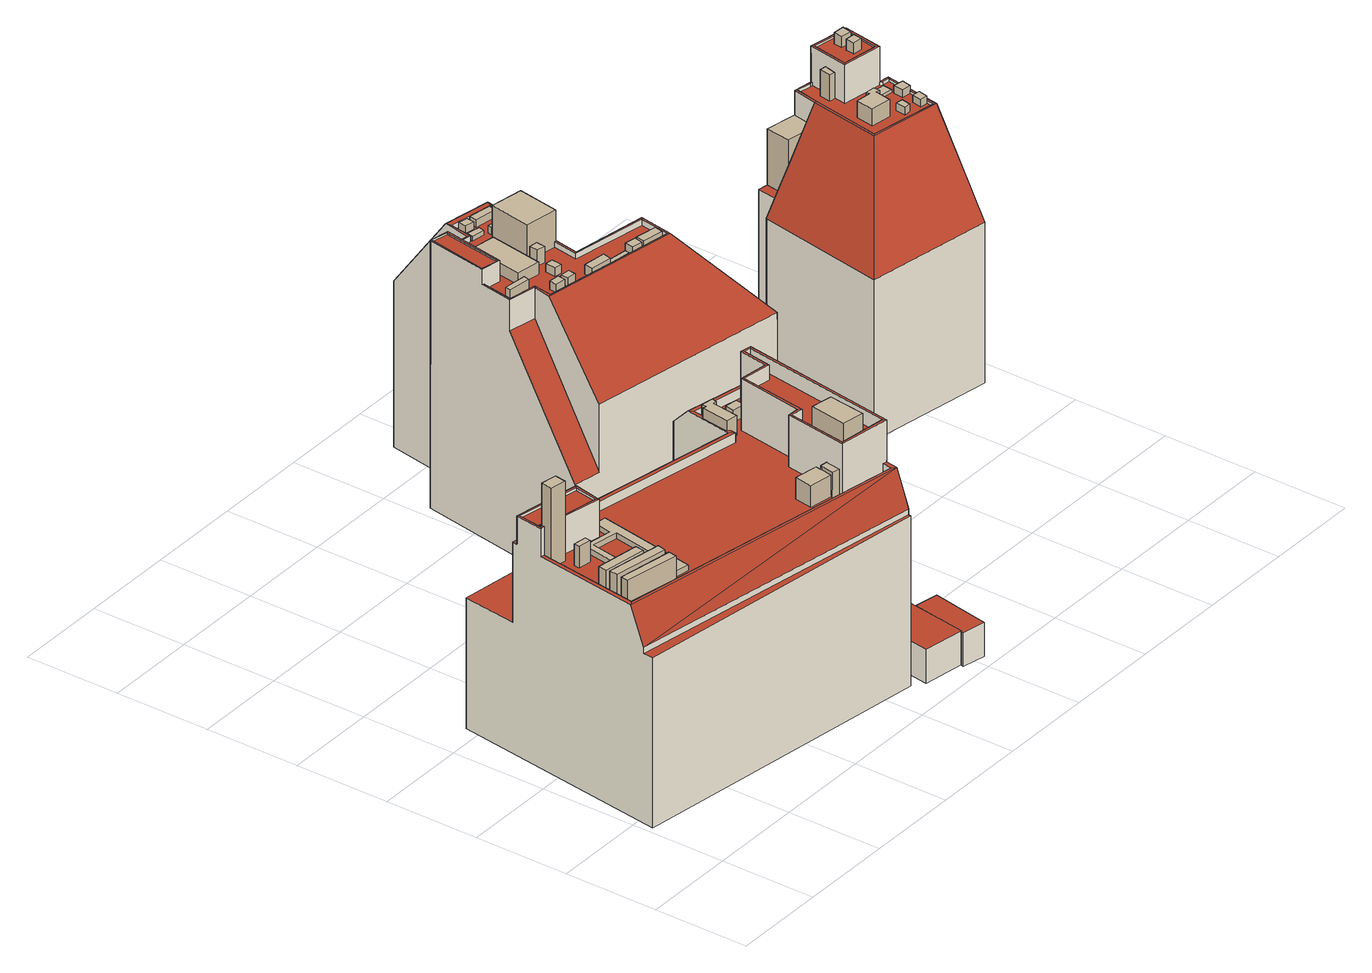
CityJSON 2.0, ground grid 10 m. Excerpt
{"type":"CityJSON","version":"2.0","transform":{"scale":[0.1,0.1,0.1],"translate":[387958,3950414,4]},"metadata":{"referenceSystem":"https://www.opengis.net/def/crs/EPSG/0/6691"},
"CityObjects":{
"building1":{"type":"Building","attributes":{"延べ面積換算係数":"0.8","大字・町コード":"25","町・丁目コード":"3","13+区市町村コード+大字・町コード+町・丁目コード":"13101025003","地区計画":"神田錦町南部地区","class":"3002","usage":"421","measuredHeight":25.3,"storeysAboveGround":6,"storeysBelowGround":2,"RiverFloodingRiskAttribute.description":"8","RiverFloodingRiskAttribute.rank":"1","RiverFloodingRiskAttribute.depth":0.26,"RiverFloodingRiskAttribute.adminType":"2","RiverFloodingRiskAttribute.scale":"2","HighTideRiskAttribute.description":"2","HighTideRiskAttribute.rank":"1","HighTideRiskAttribute.depth":0.13,"BuildingDetailAttribute.buildingRoofEdgeArea":834.04,"BuildingDetailAttribute.fireproofStructureType":"1001","BuildingDetailAttribute.urbanPlanType":"21","BuildingDetailAttribute.areaClassificationType":"22","BuildingDetailAttribute.districtsAndZonesType":"10","BuildingDetailAttribute.landUseType":"214","BuildingDetailAttribute.detailedUsage":"1110","BuildingDetailAttribute.specifiedBuildingCoverageRate":80,"BuildingDetailAttribute.specifiedFloorAreaRate":600,"BuildingDetailAttribute.surveyYear":2021,"BuildingIDAttribute.prefecture":"13","BuildingIDAttribute.city":"13101"},"address":[{"country":"日本","locality":"東京都千代田区神田錦町三丁目"}],"children":["building1-1","building1-2","building1-3"],"geometry":[{"type":"Solid","lod":"2","boundaries":[[[[0,1,2,3]],[[4,5,6,7]],[[8,9,10,11]],[[12,5,4,13]],[[6,9,8,7]],[[14,15,16,17]],[[18,19,20,21]],[[22,23,24,25]],[[26,27,28,29,30]],[[10,31,32,11]],[[31,33,34,32]],[[35,19,18,36]],[[36,37,38,35]],[[39,40,22,25]],[[41,42,29,43]],[[44,45,46]],[[18,47,36]],[[14,46,45]],[[48,36,47]],[[49,50,51,52,53,54,55,56]],[[57,58,59,60]],[[61,57,60,62]],[[30,29,42]],[[63,64,65,66]],[[67,40,39,68]],[[69,67,68,70]],[[71,72,73,74,75,76,77,78,79,80,81,82,83,84,85,86,87,88,89,90,91]],[[59,58,69,70]],[[92,12,13,93]],[[43,29,28]],[[33,92,93,34]],[[26,94,45,27]],[[95,96,97,98,99,100,101,102]],[[23,61,62,24]],[[103,104,105,106]],[[45,94,15,14]],[[49,56,23,22]],[[36,48,65,64,2,1,46,14,17,34,93,37]],[[101,100,10,9]],[[102,101,9,6]],[[54,53,58,57]],[[81,80,42,62,60]],[[88,87,19,35]],[[91,4,7,71]],[[35,38,89,88]],[[78,77,94,26]],[[97,96,12,92]],[[70,83,82,59]],[[16,15,76,75]],[[25,21,20,86,85,39]],[[51,50,40,67]],[[2,64,63,3]],[[77,76,15,94]],[[75,74,32,34,17,16]],[[53,52,69,58]],[[84,68,39,85]],[[52,51,67,69]],[[4,91,90,13]],[[96,95,5,12]],[[99,98,33,31]],[[20,19,87,86]],[[50,49,22,40]],[[106,43,28,27,103]],[[56,55,61,23]],[[79,78,26,30]],[[100,99,31,10]],[[59,82,81,60]],[[24,62,42,41]],[[95,102,6,5]],[[72,8,11,73]],[[32,74,73,11]],[[55,54,57,61]],[[80,79,30,42]],[[68,84,83,70]],[[98,97,92,33]],[[8,72,71,7]],[[44,46,1,0,105,104]],[[103,27,45,44,104]],[[47,66,65,48]],[[37,93,13,90,89,38]],[[43,106,105,0,3,63,66,47,18,21,25,24,41]]]],"semantics":{"surfaces":[{"type":"GroundSurface"},{"type":"RoofSurface"},{"type":"WallSurface"}],"values":[[0,1,1,1,1,1,1,1,1,1,1,1,1,1,1,1,1,1,1,1,1,1,1,1,1,1,1,1,1,1,1,1,1,1,1,1,2,2,2,2,2,2,2,2,2,2,2,2,2,2,2,2,2,2,2,2,2,2,2,2,2,2,2,2,2,2,2,2,2,2,2,2,2,2,2,2,2,2,2,2,2]]}}]},
"building1-1":{"type":"BuildingInstallation","parents":["building1"],"geometry":[{"type":"MultiSurface","lod":"2","boundaries":[[[107,108,109,110,111,112,113,114,115,116,117,118,119]],[[120,121,117,116]],[[121,122,118,117]],[[123,124,107,119]],[[122,123,119,118]],[[125,126,111,110]],[[124,127,108,107]],[[128,120,116,115]],[[120,128,129,130,131,126,125,132,127,124,123,122,121]],[[125,110,109,132]],[[126,131,112,111]],[[127,132,109,108]],[[131,130,113,112]],[[129,114,113,130]],[[129,128,115,114]]]}]},
"building1-2":{"type":"BuildingInstallation","parents":["building1"],"geometry":[{"type":"MultiSurface","lod":"2","boundaries":[[[133,134,135,136,137,138,139,140]],[[141,142,143,144]],[[145,146,147,148,149]],[[150,151,152,153]],[[154,155,156,157]],[[158,159,160,161]],[[162,163,164,165]],[[166,167,168,169,170,171,172,173]],[[174,175,176,177]],[[178,179,133,140]],[[148,180,181,149]],[[182,183,150,153]],[[147,184,180,148]],[[150,183,185,151]],[[186,187,155,154]],[[161,188,189,158]],[[190,186,154,157]],[[191,187,186,190]],[[160,192,188,161]],[[155,187,191,156]],[[189,188,192,193]],[[158,189,193,159]],[[194,184,147,146]],[[194,195,181,180,184]],[[196,185,183,182]],[[151,185,196,152]],[[193,192,160,159]],[[156,191,190,157]],[[149,181,195,145]],[[195,194,146,145]],[[152,196,182,153]],[[138,197,198,139]],[[137,199,197,138]],[[199,179,178,198,197]],[[139,198,178,140]],[[137,136,200,201,179,199]],[[200,136,135,202]],[[201,200,202,203]],[[179,201,203,134,133]],[[135,134,203,202]],[[163,204,205,164]],[[165,168,167,162]],[[164,205,206,169,168,165]],[[207,204,163,162,167,166]],[[169,206,208,170]],[[209,210,208,206,205,204,207,211]],[[212,213,144,143]],[[173,211,207,166]],[[208,210,171,170]],[[172,209,211,173]],[[142,214,212,143]],[[171,210,209,172]],[[215,213,212,214]],[[144,213,215,141]],[[177,216,217,174]],[[176,218,216,177]],[[218,219,217,216]],[[141,215,214,142]],[[174,217,219,175]],[[219,218,176,175]]]}]},
"building1-3":{"type":"BuildingInstallation","parents":["building1"],"geometry":[{"type":"MultiSurface","lod":"2","boundaries":[[[83,220,221,84]],[[221,220,222,223]],[[220,83,224,222]],[[222,224,225,223]],[[84,221,223,225]],[[83,84,225,224]]]}]},
"building2":{"type":"Building","attributes":{"延べ面積換算係数":"0.8","大字・町コード":"25","町・丁目コード":"3","13+区市町村コード+大字・町コード+町・丁目コード":"13101025003","地区計画":"神田錦町南部地区","class":"3001","usage":"421","measuredHeight":3.7,"storeysAboveGround":6,"storeysBelowGround":2,"RiverFloodingRiskAttribute.description":"8","RiverFloodingRiskAttribute.rank":"1","RiverFloodingRiskAttribute.depth":0.067,"RiverFloodingRiskAttribute.adminType":"2","RiverFloodingRiskAttribute.scale":"2","BuildingDetailAttribute.buildingRoofEdgeArea":834.04,"BuildingDetailAttribute.fireproofStructureType":"1001","BuildingDetailAttribute.urbanPlanType":"21","BuildingDetailAttribute.areaClassificationType":"22","BuildingDetailAttribute.districtsAndZonesType":"10","BuildingDetailAttribute.landUseType":"214","BuildingDetailAttribute.detailedUsage":"1110","BuildingDetailAttribute.specifiedBuildingCoverageRate":80,"BuildingDetailAttribute.specifiedFloorAreaRate":600,"BuildingDetailAttribute.surveyYear":2021,"BuildingIDAttribute.prefecture":"13","BuildingIDAttribute.city":"13101"},"address":[{"country":"日本","locality":"東京都千代田区神田錦町三丁目"}],"geometry":[{"type":"Solid","lod":"2","boundaries":[[[[226,227,228,229]],[[230,231,232,233]],[[227,233,232,228]],[[230,226,229,231]],[[226,230,233,227]],[[228,232,231,229]]]],"semantics":{"surfaces":[{"type":"GroundSurface"},{"type":"RoofSurface"},{"type":"WallSurface"}],"values":[[0,1,2,2,2,2]]}}]},
"building3":{"type":"Building","attributes":{"地区計画":"神田錦町南部地区","class":"9999","usage":"461","measuredHeight":3.5,"storeysAboveGround":9999,"storeysBelowGround":9999,"RiverFloodingRiskAttribute.description":"8","RiverFloodingRiskAttribute.rank":"1","RiverFloodingRiskAttribute.depth":0.085,"RiverFloodingRiskAttribute.adminType":"2","RiverFloodingRiskAttribute.scale":"2","BuildingDetailAttribute.buildingRoofEdgeArea":-9999,"BuildingDetailAttribute.fireproofStructureType":"1011","BuildingDetailAttribute.urbanPlanType":"21","BuildingDetailAttribute.areaClassificationType":"22","BuildingDetailAttribute.districtsAndZonesType":"10","BuildingDetailAttribute.landUseType":"214","BuildingDetailAttribute.detailedUsage":"0","BuildingDetailAttribute.specifiedBuildingCoverageRate":80,"BuildingDetailAttribute.specifiedFloorAreaRate":600,"BuildingDetailAttribute.surveyYear":"0001","BuildingIDAttribute.prefecture":"13","BuildingIDAttribute.city":"13101"},"geometry":[{"type":"Solid","lod":"2","boundaries":[[[[234,235,229,236,237,238]],[[239,240,231,241,242,243]],[[237,239,243,238]],[[235,241,231,229]],[[229,231,240,236]],[[234,242,241,235]],[[236,240,239,237]],[[238,243,242,234]]]],"semantics":{"surfaces":[{"type":"GroundSurface"},{"type":"RoofSurface"},{"type":"WallSurface"}],"values":[[0,1,2,2,2,2,2,2]]}}]},
"building4":{"type":"Building","attributes":{"延べ面積換算係数":"0.8","大字・町コード":"25","町・丁目コード":"3","13+区市町村コード+大字・町コード+町・丁目コード":"13101025003","地区計画":"神田錦町南部地区","class":"3002","usage":"401","measuredHeight":25.2,"storeysAboveGround":7,"storeysBelowGround":1,"RiverFloodingRiskAttribute.description":"8","RiverFloodingRiskAttribute.rank":"1","RiverFloodingRiskAttribute.depth":0.014,"RiverFloodingRiskAttribute.adminType":"2","RiverFloodingRiskAttribute.scale":"2","BuildingDetailAttribute.buildingRoofEdgeArea":387.01,"BuildingDetailAttribute.fireproofStructureType":"1001","BuildingDetailAttribute.urbanPlanType":"21","BuildingDetailAttribute.areaClassificationType":"22","BuildingDetailAttribute.districtsAndZonesType":"10","BuildingDetailAttribute.landUseType":"212","BuildingDetailAttribute.detailedUsage":"1210","BuildingDetailAttribute.specifiedBuildingCoverageRate":80,"BuildingDetailAttribute.specifiedFloorAreaRate":600,"BuildingDetailAttribute.surveyYear":2021,"BuildingIDAttribute.prefecture":"13","BuildingIDAttribute.city":"13101"},"address":[{"country":"日本","locality":"東京都千代田区神田錦町三丁目"}],"children":["building4-1","building4-2"],"geometry":[{"type":"Solid","lod":"2","boundaries":[[[[244,245,246,247,248,249,250,251]],[[252,253,254,255]],[[256,257,258,259]],[[260,261,262,263]],[[264,265,266,267]],[[268,269,270,271]],[[252,272,253]],[[273,274,275,276]],[[277,278,279,280]],[[279,278,281]],[[282,283,273,284]],[[257,268,271,258]],[[285,286,275,274]],[[287,288,285,274]],[[289,290,291,292]],[[254,293,262,255]],[[285,288,294,295]],[[293,296,263,262]],[[263,296,282,284]],[[294,277,280,295]],[[269,256,259,270]],[[297,298,299,300,301,302,303,304,305,306,307,308,309,310]],[[283,287,274,273]],[[263,284,251,250,260]],[[307,306,294,288]],[[290,289,269,268]],[[244,276,275,245]],[[305,304,278,277]],[[298,297,296,293]],[[259,258,252,255,248,247]],[[271,302,301,272,252,258]],[[262,261,249,248,255]],[[308,307,288,287]],[[301,300,253,272]],[[249,261,260,250]],[[280,266,265,295]],[[304,303,281,278]],[[309,308,287,283]],[[271,270,279,281,303,302]],[[299,298,293,254]],[[264,286,285,295,265]],[[291,290,268,257]],[[273,276,244,251,284]],[[289,292,256,269]],[[310,309,283,282]],[[297,310,282,296]],[[306,305,277,294]],[[292,291,257,256]],[[267,266,280,279,270,259,247,246]],[[275,286,264,267,246,245]],[[300,299,254,253]]]],"semantics":{"surfaces":[{"type":"GroundSurface"},{"type":"RoofSurface"},{"type":"WallSurface"}],"values":[[0,1,1,1,1,1,1,1,1,1,1,1,1,1,1,1,1,1,1,1,1,1,1,2,2,2,2,2,2,2,2,2,2,2,2,2,2,2,2,2,2,2,2,2,2,2,2,2,2,2,2]]}}]},
"building4-1":{"type":"BuildingInstallation","parents":["building4"],"geometry":[{"type":"MultiSurface","lod":"2","boundaries":[[[311,312,313,314]],[[315,316,317,318]],[[319,320,321,322]],[[323,313,312,324]],[[325,320,319,316,315,326]],[[311,327,324,312]],[[327,328,323,324]],[[323,328,314,313]],[[318,329,326,315]],[[316,319,322,317]],[[325,326,329,330]],[[325,330,321,320]],[[314,328,327,311]],[[330,329,318,317,322,321]]]}]},
"building4-2":{"type":"BuildingInstallation","parents":["building4"],"geometry":[{"type":"MultiSurface","lod":"2","boundaries":[[[331,332,333,334,335,336]],[[337,338,339,340]],[[341,342,343,344]],[[345,346,347,348]],[[349,350,351,352]],[[353,354,355,356]],[[357,354,358,359]],[[360,361,362,363]],[[364,365,366,367]],[[368,369,370,371]],[[372,373,374,375]],[[376,377,378,379]],[[380,381,382,383]],[[351,384,385,352]],[[354,386,387,358]],[[359,388,389,357]],[[376,390,391,377]],[[379,392,390,376]],[[392,393,391,390]],[[377,391,393,378]],[[378,393,392,379]],[[369,394,395,370]],[[368,396,394,369]],[[397,395,394,396]],[[370,395,397,371]],[[371,397,396,368]],[[365,398,399,366]],[[364,400,398,365]],[[401,399,398,400]],[[366,399,401,367]],[[373,402,403,374]],[[337,404,405,338]],[[367,401,400,364]],[[372,406,402,373]],[[383,407,408,380]],[[409,403,402,406]],[[374,403,409,375]],[[345,410,411,346]],[[382,412,407,383]],[[375,409,406,372]],[[407,412,413,408]],[[340,414,404,337]],[[380,408,413,381]],[[414,415,405,404]],[[338,405,415,339]],[[348,416,410,345]],[[416,417,411,410]],[[381,413,412,382]],[[346,411,417,347]],[[339,415,414,340]],[[347,417,416,348]],[[362,418,419,363]],[[333,420,421,334]],[[342,422,423,343]],[[361,424,418,362]],[[419,418,424,425]],[[363,419,425,360]],[[332,426,420,333]],[[420,426,427,428,429,421]],[[334,421,429,335]],[[341,430,422,342]],[[431,423,422,430]],[[343,423,431,344]],[[360,425,424,361]],[[336,428,427,331]],[[331,427,426,332]],[[335,429,428,336]],[[344,431,430,341]],[[358,387,388,359]],[[388,387,386,389]],[[357,389,386,354]],[[354,353,432,433]],[[356,434,432,353]],[[433,432,434,435]],[[354,433,435,355]],[[355,435,434,356]],[[350,436,384,351]],[[385,384,436,437]],[[352,385,437,349]],[[349,437,436,350]]]}]},
"building5":{"type":"Building","attributes":{"延べ面積換算係数":"1","大字・町コード":"25","町・丁目コード":"2","13+区市町村コード+大字・町コード+町・丁目コード":"13101025002","地区計画":"神田錦町南部地区","class":"3002","usage":"401","measuredHeight":26.5,"storeysAboveGround":8,"storeysBelowGround":0,"RiverFloodingRiskAttribute.description":"8","RiverFloodingRiskAttribute.rank":"1","RiverFloodingRiskAttribute.depth":0.067,"RiverFloodingRiskAttribute.adminType":"2","RiverFloodingRiskAttribute.scale":"2","BuildingDetailAttribute.buildingRoofEdgeArea":202.53,"BuildingDetailAttribute.fireproofStructureType":"1001","BuildingDetailAttribute.urbanPlanType":"21","BuildingDetailAttribute.areaClassificationType":"22","BuildingDetailAttribute.districtsAndZonesType":"10","BuildingDetailAttribute.landUseType":"212","BuildingDetailAttribute.detailedUsage":"1210","BuildingDetailAttribute.specifiedBuildingCoverageRate":80,"BuildingDetailAttribute.specifiedFloorAreaRate":600,"BuildingDetailAttribute.surveyYear":2021,"BuildingIDAttribute.prefecture":"13","BuildingIDAttribute.city":"13101"},"address":[{"country":"日本","locality":"東京都千代田区神田錦町二丁目"}],"children":["building5-1","building5-2"],"geometry":[{"type":"Solid","lod":"2","boundaries":[[[[438,439,440,441,442,443,444,445,446,447,448,449]],[[450,451,452]],[[453,454,455,456]],[[457,458,459,460,461,462,463,464,465]],[[466,467,468,455]],[[453,469,470,454]],[[471,472,473,474]],[[475,476,477]],[[455,468,478,456]],[[468,479,480,478]],[[454,481,482,483,466,455]],[[479,450,452,480]],[[472,484,485,473]],[[486,487,488,489]],[[484,490,491,485]],[[475,470,469,476]],[[492,493,494,495]],[[490,471,474,491]],[[496,497,498,499]],[[452,451,460,459]],[[470,475,472,471,443,442]],[[462,461,484,472,475,477]],[[461,460,451,490,484]],[[478,480,458,457]],[[476,469,464,463]],[[474,473,487,486]],[[494,449,448,500]],[[495,494,500,483,482,496]],[[477,476,463,462]],[[499,492,495,496]],[[479,445,444,450]],[[491,474,486,489]],[[485,491,489,488]],[[442,441,454,470]],[[456,478,457,465]],[[468,467,446,445,479]],[[451,450,444,443,471,490]],[[440,497,481,454,441]],[[439,498,497,440]],[[480,452,459,458]],[[483,500,448,447,466]],[[493,438,449,494]],[[469,453,456,465,464]],[[481,497,496,482]],[[499,498,439,438,493,492]],[[473,485,488,487]],[[466,447,446,467]]]],"semantics":{"surfaces":[{"type":"GroundSurface"},{"type":"RoofSurface"},{"type":"WallSurface"}],"values":[[0,1,1,1,1,1,1,1,1,1,1,1,1,1,1,1,1,1,1,2,2,2,2,2,2,2,2,2,2,2,2,2,2,2,2,2,2,2,2,2,2,2,2,2,2,2,2]]}}]},
"building5-1":{"type":"BuildingInstallation","parents":["building5"],"geometry":[{"type":"MultiSurface","lod":"2","boundaries":[[[501,502,503,504]],[[505,506,507,508]],[[509,510,511,512,513,514,515,516]],[[517,518,519,520]],[[521,522,523,524]],[[525,526,527,528]],[[529,530,531,532]],[[533,534,535,536]],[[537,538,539,540]],[[503,541,542,504]],[[507,543,544,508]],[[502,545,541,503]],[[546,542,541,545]],[[504,542,546,501]],[[506,547,543,507]],[[548,544,543,547]],[[544,548,505,508]],[[501,546,545,502]],[[505,548,547,506]],[[549,550,514,513]],[[551,549,513,512]],[[552,521,524,517,520,553]],[[554,555,550,549,551,556,557,558]],[[514,550,555,515]],[[519,559,553,520]],[[517,524,523,518]],[[560,552,553,559]],[[521,552,560,522]],[[511,556,551,512]],[[523,522,560,559,519,518]],[[557,556,511,510]],[[515,555,554,516]],[[516,554,558,509]],[[527,561,562,528]],[[509,558,557,510]],[[563,561,527,526]],[[564,562,561,563]],[[528,562,564,525]],[[564,563,526,525]],[[532,565,566,529]],[[567,565,532,531]],[[567,568,566,565]],[[529,566,568,530]],[[569,570,536,535]],[[530,568,567,531]],[[534,571,569,535]],[[569,571,572,570]],[[536,570,572,533]],[[540,573,574,537]],[[539,575,573,540]],[[572,571,534,533]],[[574,573,575,576]],[[537,574,576,538]],[[538,576,575,539]]]}]},
"building5-2":{"type":"BuildingInstallation","parents":["building5"],"geometry":[{"type":"MultiSurface","lod":"2","boundaries":[[[442,441,577,439]],[[439,577,578,579]],[[577,441,580,578]],[[580,581,579,578]],[[442,439,579,581]],[[441,442,581,580]]]}]}
},
"vertices":[
[40,315,6],[366,268,6],[333,37,6],[7,83,6],[291,142,276],[293,140,276],[306,138,276],[303,141,276],[314,212,276],[316,210,276],[347,205,276],[345,208,276],[284,77,276],[281,75,276],[363,247,231],[359,244,231],[358,238,231],[362,237,231],[11,110,231],[16,113,231],[31,222,231],[27,222,231],[29,224,261],[33,250,261],[31,252,261],[27,222,261],[295,204,231],[291,209,231],[104,244,231],[103,240,231],[107,239,231],[352,236,276],[350,239,276],[359,235,276],[362,237,276],[332,58,231],[335,54,231],[337,67,231],[333,68,231],[32,222,261],[30,224,261],[31,252,231],[103,239,231],[32,257,231],[301,278,212],[299,260,231],[366,268,212],[9,94,193],[334,40,193],[29,224,258],[30,224,258],[31,227,258],[51,223,258],[51,220,258],[96,212,258],[100,237,258],[33,250,258],[96,212,261],[51,220,261],[48,219,261],[97,209,261],[100,237,261],[103,239,261],[7,83,187],[333,37,187],[334,40,187],[9,94,187],[31,227,261],[32,225,261],[51,223,261],[49,222,261],[303,141,221],[314,212,221],[345,208,221],[350,239,221],[358,238,221],[359,244,221],[302,255,221],[295,204,221],[107,239,221],[103,239,221],[97,209,221],[48,219,221],[49,222,221],[32,225,221],[32,222,221],[31,222,221],[16,113,221],[332,58,221],[333,68,221],[281,75,221],[291,142,221],[335,70,276],[337,67,276],[302,255,231],[293,140,260],[284,77,260],[335,70,260],[359,235,260],[352,236,260],[347,205,260],[316,210,260],[306,138,260],[291,209,145],[301,278,145],[40,315,145],[32,257,145],
[91,121,221],[104,195,221],[76,200,221],[68,153,221],[62,154,221],[70,206,221],[102,201,221],[106,220,221],[118,218,221],[100,112,221],[83,115,221],[85,122,221],[86,122,221],[100,112,227],[83,115,227],[85,122,227],[86,122,227],[91,121,227],[68,153,227],[62,154,227],[104,195,227],[118,218,227],[106,220,227],[102,201,227],[70,206,227],[76,200,227],
[276,95,221],[284,94,221],[282,78,221],[273,80,221],[274,82,221],[249,86,221],[252,105,221],[277,101,221],[329,123,260],[324,84,260],[300,88,260],[306,127,260],[84,122,221],[83,113,221],[24,124,221],[26,132,221],[83,122,221],[27,137,221],[28,146,221],[87,136,221],[85,127,221],[28,150,221],[29,159,221],[75,152,221],[74,143,221],[46,199,221],[60,197,221],[59,191,221],[45,193,221],[296,211,231],[293,212,231],[297,242,231],[300,241,231],[305,210,221],[296,211,221],[300,241,221],[301,241,221],[301,246,221],[314,244,221],[313,239,221],[309,239,221],[322,235,221],[335,233,221],[334,223,221],[320,225,221],[277,101,244],[276,95,244],[26,132,245],[83,122,245],[85,127,245],[27,137,245],[24,124,245],[28,146,245],[28,150,244],[29,159,244],[45,193,244],[46,199,244],[74,143,244],[75,152,244],[59,191,244],[60,197,244],[83,113,245],[84,122,245],[87,136,245],[249,86,244],[252,105,244],[274,82,244],[273,80,248],[276,95,248],[282,78,248],[284,94,248],[293,212,242],[297,242,242],[301,241,242],[305,210,242],[301,246,242],[313,239,242],[314,244,242],[309,239,242],[300,88,283],[306,127,283],[324,84,283],[329,123,283],[320,225,234],[322,235,234],[334,223,234],[335,233,234],
[47,210,221],[30,213,221],[47,210,306],[30,213,306],[49,222,306],[32,225,306],
[336,22,13],[363,202,13],[407,196,13],[380,15,13],[336,22,49],[380,15,49],[407,196,49],[363,202,49],
[378,12,13],[379,15,13],[389,73,13],[414,68,13],[403,7,13],[414,68,49],[389,73,49],[379,15,49],[378,12,49],[403,7,49],
[539,426,11],[522,326,11],[275,368,11],[307,553,11],[352,545,11],[368,639,11],[419,630,11],[389,451,11],[328,549,280],[330,547,280],[354,543,280],[352,545,280],[308,552,296],[326,548,296],[328,549,296],[307,553,296],[419,630,188],[368,639,188],[357,573,280],[408,564,280],[305,363,123],[320,446,247],[290,452,247],[275,368,123],[316,484,296],[297,488,296],[296,487,296],[317,483,296],[328,547,280],[470,438,280],[464,402,280],[522,326,195],[539,426,195],[292,453,280],[297,484,280],[296,487,280],[290,452,280],[298,486,280],[387,450,280],[467,436,280],[389,451,280],[316,427,280],[305,363,195],[462,404,280],[319,428,280],[297,488,294],[316,484,294],[326,548,294],[308,552,294],[358,567,280],[322,448,280],[320,446,280],[405,559,280],[405,559,274],[358,567,274],[354,543,274],[330,547,274],[328,547,274],[317,483,274],[298,486,274],[297,484,274],[292,453,274],[322,448,274],[319,428,274],[462,404,274],[467,436,274],[387,450,274],
[356,519,274],[347,462,274],[322,466,274],[331,523,274],[393,477,280],[391,477,280],[399,521,280],[400,521,280],[391,477,274],[358,483,274],[365,527,274],[399,521,274],[322,466,287],[347,462,287],[358,483,313],[393,477,313],[356,519,287],[331,523,287],[400,521,313],[365,527,313],
[397,521,274],[399,531,274],[374,535,274],[375,539,274],[401,534,274],[398,521,274],[356,542,274],[357,549,274],[371,546,274],[370,540,274],[400,549,274],[376,553,274],[377,561,274],[401,557,274],[362,555,274],[363,563,274],[373,561,274],[372,553,274],[459,415,274],[457,406,274],[435,410,274],[436,419,274],[421,412,274],[422,421,274],[434,419,274],[432,410,274],[399,424,274],[422,416,274],[398,419,274],[396,426,274],[394,417,274],[371,420,274],[372,429,274],[356,428,274],[346,429,274],[347,437,274],[357,436,274],[343,430,274],[332,431,274],[333,439,274],[344,438,274],[361,447,274],[353,448,274],[354,459,274],[362,458,274],[295,455,274],[296,461,274],[320,458,274],[319,452,274],[358,480,274],[367,479,274],[366,469,274],[357,471,274],[435,410,284],[436,419,284],[422,421,276],[422,416,276],[398,419,276],[399,424,276],[295,455,287],[296,461,287],[319,452,287],[320,458,287],[332,431,283],[333,439,283],[343,430,283],[344,438,283],[346,429,283],[347,437,283],[356,428,283],[357,436,283],[353,448,283],[354,459,283],[356,542,279],[357,549,279],[361,447,283],[357,471,291],[358,480,291],[362,458,283],[362,555,282],[363,563,282],[366,469,291],[367,479,291],[370,540,279],[371,546,279],[372,553,282],[373,561,282],[371,420,284],[372,429,284],[374,535,282],[375,539,282],[376,553,282],[377,561,282],[394,417,284],[396,426,284],[399,531,282],[397,521,282],[398,521,282],[401,534,282],[400,549,282],[401,557,282],[421,412,284],[422,421,284],[432,410,284],[434,419,284],[457,406,284],[459,415,284],
[669,463,11],[688,460,11],[684,433,11],[716,428,11],[721,454,11],[784,443,11],[777,402,11],[789,400,11],[768,277,11],[633,300,11],[657,438,11],[664,437,11],[777,402,279],[777,401,279],[779,399,279],[718,427,279],[716,428,279],[703,352,279],[706,354,279],[777,341,276],[787,398,276],[779,399,276],[777,401,276],[734,408,276],[741,449,276],[738,449,276],[723,452,276],[706,354,276],[633,300,182],[768,277,182],[779,339,279],[723,452,279],[721,454,279],[784,443,317],[741,451,317],[743,448,317],[782,441,317],[741,451,279],[738,449,279],[741,449,279],[777,341,279],[789,400,279],[787,398,279],[684,433,227],[674,435,210],[657,438,182],[734,408,317],[737,410,317],[782,441,315],[743,448,315],[737,410,315],[775,404,315],[777,401,317],[775,404,317],[678,462,48],[669,463,48],[664,437,48],[674,435,48],[674,435,193],[684,433,193],[688,460,193],[678,462,193],[657,438,48],
[772,360,276],[780,359,276],[778,349,276],[770,350,276],[752,364,276],[760,363,276],[758,353,276],[751,353,276],[738,387,276],[748,386,276],[748,379,276],[744,380,276],[741,363,276],[719,366,276],[722,385,276],[738,383,276],[782,371,279],[784,381,279],[785,381,279],[783,371,279],[773,372,276],[774,383,276],[784,381,276],[782,371,276],[760,397,276],[775,395,276],[774,385,276],[759,387,276],[756,414,315],[757,423,315],[767,422,315],[766,413,315],[731,433,276],[738,432,276],[735,420,276],[729,421,276],[758,429,315],[759,438,315],[771,437,315],[769,427,315],[778,349,284],[770,350,284],[758,353,284],[751,353,284],[780,359,284],[772,360,284],[760,363,284],[752,364,284],[741,363,294],[719,366,294],[744,380,294],[773,372,284],[783,371,284],[738,383,294],[722,385,294],[748,379,294],[748,386,294],[738,387,294],[785,381,284],[774,383,284],[774,385,279],[759,387,279],[775,395,279],[760,397,279],[766,413,327],[756,414,327],[767,422,327],[757,423,327],[735,420,304],[729,421,304],[738,432,304],[731,433,304],[769,427,327],[758,429,327],[771,437,327],[759,438,327],
[684,434,11],[684,434,253],[688,460,253],[716,428,253],[721,454,253]
]}
